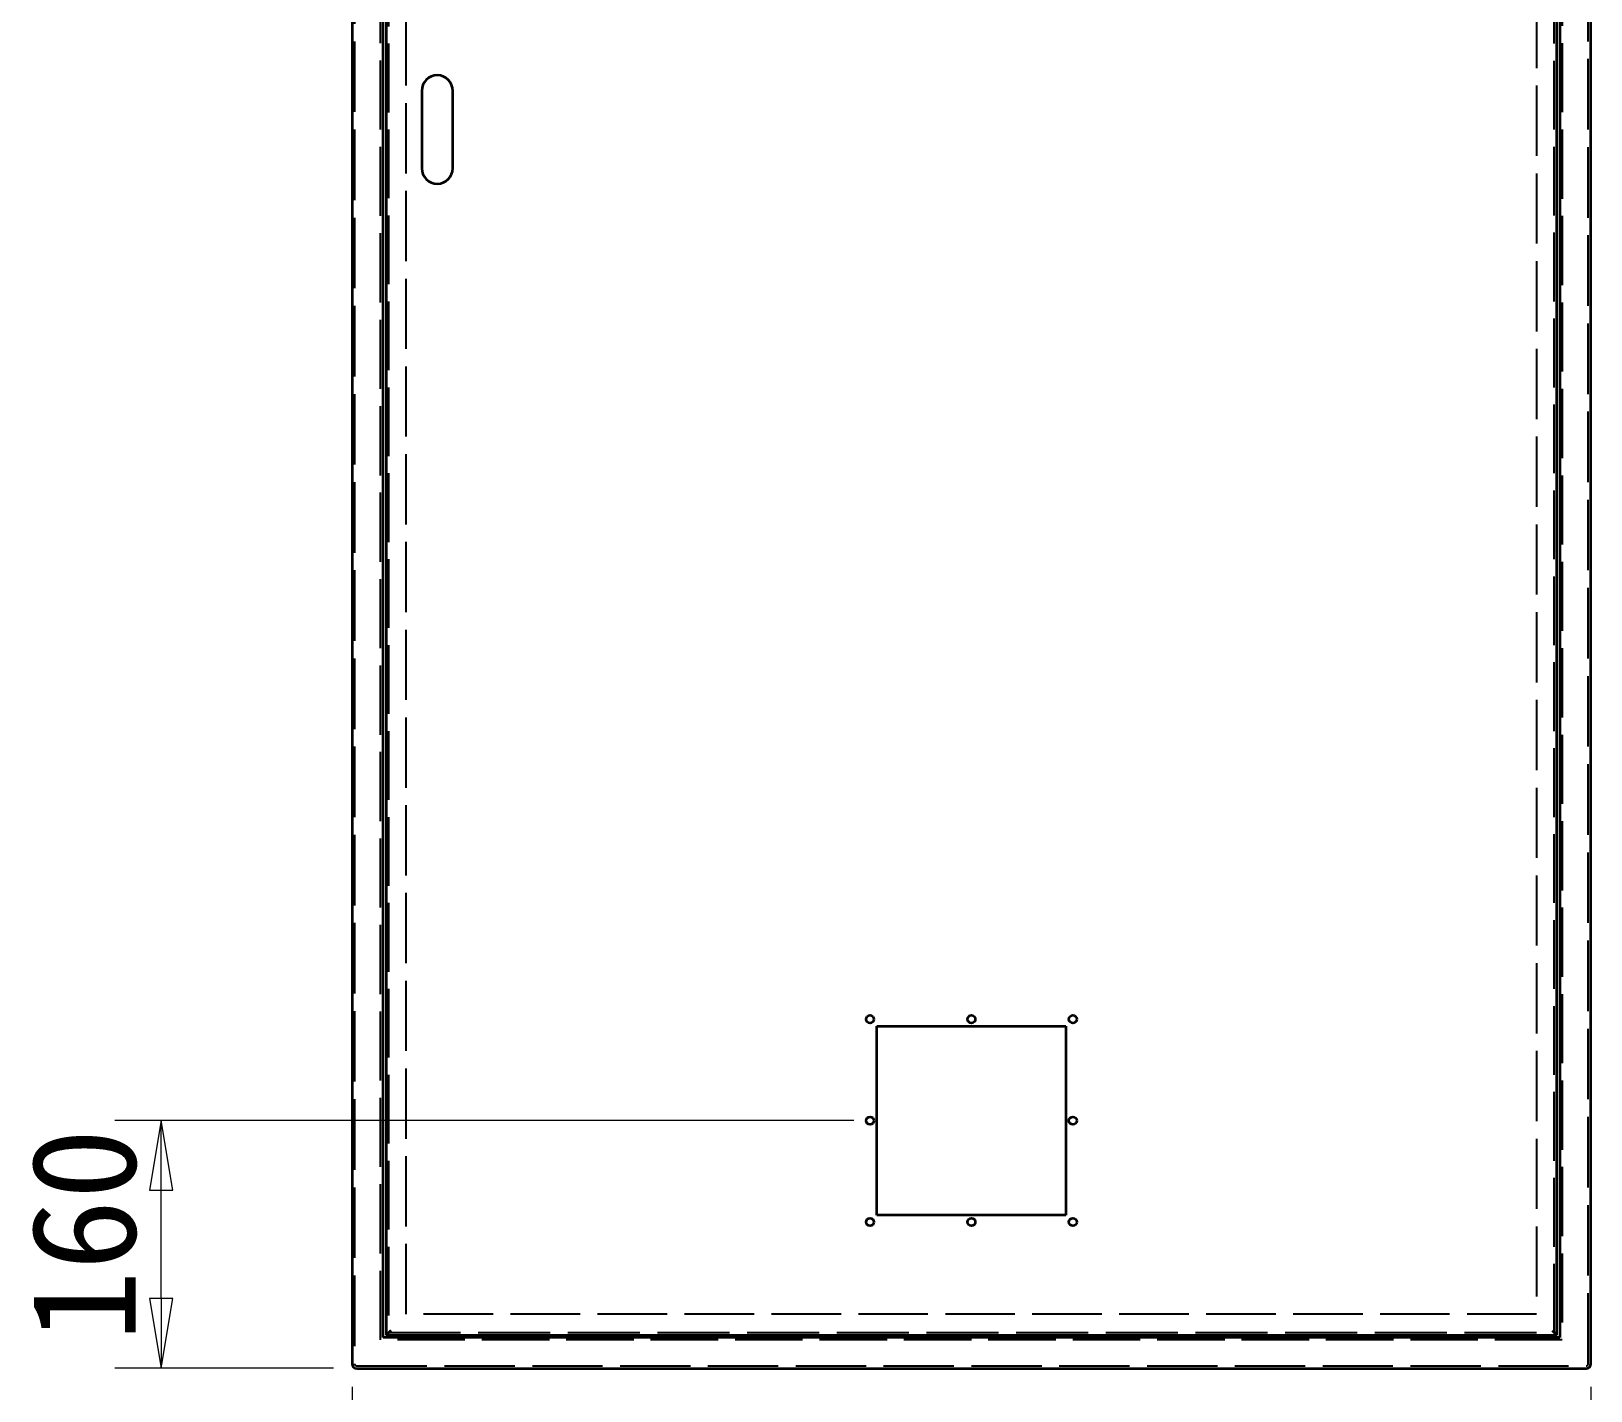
# Model space of a CAD drawing. Header units: millimetres. Extents: x 150 to 4305, y 150 to 3000.
# Drawn here: x 1000 to 2007, y 719 to 1597 of the extents above; entities that cross this region are included whole.
import ezdxf

# ---------------------------------------------------------------- set-up
doc = ezdxf.new("R2010")
doc.units = ezdxf.units.MM
doc.header["$LTSCALE"] = 15
doc.linetypes.add('DASHED', pattern=[0.2067, 0.1654, -0.0413])
for name, color, linetype, lineweight in [('可見 (ISO)', 7, 'Continuous', 35), ('標註 (ISO)', 7, 'Continuous', 18), ('隱藏 (ISO)', 7, 'DASHED', 25)]:
    doc.layers.add(name, color=color, linetype=linetype, lineweight=lineweight)
doc.styles.add('註記文字 (JIS)', font='kaiu.ttf')
doc.dimstyles.new('預設 (JIS)', dxfattribs={"dimscale": 15, "dimtxt": 4.5, "dimasz": 3, "dimexe": 2, "dimexo": 1, "dimgap": 0.8, "dimtad": 1, "dimrnd": 1e-08, "dimdsep": 46, "dimtxsty": '註記文字 (JIS)', "dimblk": 'Filled-1', "dimcen": 0.09, "dimdle": 10, "dimclrd": 256, "dimclre": 256, "dimclrt": 256, "dimadec": 0, "dimazin": 2, "dimtfac": 0.555556, "dimtmove": 0, "dimatfit": 3, "dimfxl": 1, "dimtolj": 1, "dimtzin": 0, "dimlwd": -1, "dimlwe": -1, "dimarcsym": 0})

# ---------------------------------------------------------------- blocks, each defined once
blk = doc.blocks.new('Filled-1')
at = {"color": 0}
for p, q in [((0, 0), (-1, 0.167)), ((-1, 0.167), (-1, -0.167)), ((-1, 0), (0, 0)), ((-1, -0.167), (0, 0))]:
    blk.add_line(p, q, dxfattribs=at)
at = {"color": 0, "flags": 128}
blk.add_lwpolyline([(-1, -0.167), (0, 0), (-1, 0.167), (-1, -0.167)], dxfattribs=at)
at = {"color": 0}
blk.add_solid([(-1, -0.167), (0, 0), (-1, 0.167), (-1, -0.167)], dxfattribs=at)
blk = doc.blocks.new('*D15')
at = {"layer": 'Defpoints', "color": 0}
for p in [(1207.4, 736.4), (2007.4, 736.4), (2007.4, 586.4)]:
    blk.add_point(p, dxfattribs=at)
at = {"layer": '標註 (ISO)'}
for p, q in [((1207.4, 721.4), (1207.4, 556.4)), ((2007.4, 721.4), (2007.4, 556.4)), ((1252.4, 586.4), (1962.4, 586.4))]:
    blk.add_line(p, q, dxfattribs=at)
at = {"layer": '標註 (ISO)', "xscale": 45, "yscale": 45, "zscale": 45, "rotation": 180}
blk.add_blockref('Filled-1', (1207.4, 586.4), dxfattribs=at)
at = {"layer": '標註 (ISO)', "xscale": 45, "yscale": 45, "zscale": 45}
blk.add_blockref('Filled-1', (2007.4, 586.4), dxfattribs=at)
at = {"layer": '標註 (ISO)', "insert": (1541.7, 670.3), "char_height": 67.5, "attachment_point": 1, "style": '註記文字 (JIS)'}
blk.add_mtext('\\A1;800', dxfattribs=at)
blk = doc.blocks.new('*D19')
at = {"layer": 'Defpoints', "color": 0}
for p in [(1084.1, 893.4), (1546.4, 893.4), (1210.4, 733.4)]:
    blk.add_point(p, dxfattribs=at)
at = {"layer": '標註 (ISO)'}
for p, q in [((1531.4, 893.4), (1054.1, 893.4)), ((1084.1, 778.4), (1084.1, 848.4)), ((1195.4, 733.4), (1054.1, 733.4))]:
    blk.add_line(p, q, dxfattribs=at)
at = {"layer": '標註 (ISO)', "xscale": 45, "yscale": 45, "zscale": 45}
for p, rotation in [((1084.1, 893.4), 90), ((1084.1, 733.4), 270)]:
    blk.add_blockref('Filled-1', p, dxfattribs=dict(at, rotation=rotation))
at = {"layer": '標註 (ISO)', "insert": (1000.1, 750.6), "char_height": 67.5, "attachment_point": 1, "rotation": 90, "style": '註記文字 (JIS)'}
blk.add_mtext('\\A1;160', dxfattribs=at)

msp = doc.modelspace()

# ---------------------------------------------------------------- linework, layer by layer
at = {"layer": '可見 (ISO)'}
for p, q in [((1207.363, 2330.356), (1207.363, 736.356)), ((2007.363, 736.356), (2007.363, 2330.356)), ((1227.363, 753.356), (1227.363, 2313.356)), ((1229.363, 2311.856), (1229.363, 754.856)), ((1985.363, 754.856), (1985.363, 2311.856)), ((1987.363, 2313.356), (1987.363, 753.356)), ((1252.363, 1558.356), (1252.363, 1508.356)), ((1272.363, 1508.356), (1272.363, 1558.356)), ((1546.363, 954.356), (1668.363, 954.356)), ((1546.363, 832.356), (1546.363, 954.356)), ((1668.363, 954.356), (1668.363, 832.356)), ((1668.363, 832.356), (1546.363, 832.356)), ((1232.363, 757.856), (1229.363, 754.856)), ((1982.363, 757.856), (1985.363, 754.856)), ((1987.363, 753.356), (1227.363, 753.356)), ((1229.363, 754.856), (1985.363, 754.856)), ((1210.363, 733.356), (2004.363, 733.356))]:
    msp.add_line(p, q, dxfattribs=at)
for centre in [(1541.863, 958.856), (1607.363, 958.856), (1672.863, 958.856), (1541.863, 893.356), (1672.863, 893.356), (1541.863, 827.856), (1607.363, 827.856), (1672.863, 827.856)]:
    msp.add_circle(centre, 2.5, dxfattribs=at)
for centre, radius, start, end in [((1262.363, 1558.356), 10, 0, 180), ((1262.363, 1508.356), 10, 180, 0), ((1210.363, 736.356), 3, 180, 270), ((2004.363, 736.356), 3, 270, 0)]:
    msp.add_arc(centre, radius, start, end, dxfattribs=at)
at = {"layer": '隱藏 (ISO)', "ltscale": 18.361094}
for p, q in [((1208.963, 2330.356), (1208.963, 736.356)), ((2005.763, 736.356), (2005.763, 2330.356))]:
    msp.add_line(p, q, dxfattribs=at)
at = {"layer": '隱藏 (ISO)', "ltscale": 18.006311}
for p, q in [((1225.763, 751.756), (1225.763, 2314.956)), ((1988.963, 2314.956), (1988.963, 751.756))]:
    msp.add_line(p, q, dxfattribs=at)
at = {"layer": '隱藏 (ISO)', "ltscale": 17.898035}
for p, q in [((1230.963, 2310.256), (1230.963, 756.456)), ((1983.763, 756.456), (1983.763, 2310.256))]:
    msp.add_line(p, q, dxfattribs=at)
at = {"layer": '隱藏 (ISO)', "ltscale": 18.276623}
for p, q in [((1242.363, 768.356), (1242.363, 2298.356)), ((1972.363, 2298.356), (1972.363, 768.356))]:
    msp.add_line(p, q, dxfattribs=at)
at = {"layer": '隱藏 (ISO)', "ltscale": 18.111223}
msp.add_line((1972.363, 768.356), (1242.363, 768.356), dxfattribs=at)
at = {"layer": '隱藏 (ISO)', "ltscale": 18.676888}
msp.add_line((1230.963, 756.456), (1983.763, 756.456), dxfattribs=at)
at = {"layer": '隱藏 (ISO)', "ltscale": 17.582418}
msp.add_line((1988.963, 751.756), (1225.763, 751.756), dxfattribs=at)
at = {"layer": '隱藏 (ISO)', "ltscale": 18.291981}
msp.add_line((1210.363, 734.956), (2004.363, 734.956), dxfattribs=at)
at = {"layer": '隱藏 (ISO)', "ltscale": 0.279143}
for centre, start, end in [((1210.363, 736.356), 180, 270), ((2004.363, 736.356), 270, 0)]:
    msp.add_arc(centre, 1.4, start, end, dxfattribs=at)

# ---------------------------------------------------------------- dimensions: what is measured, and where the dimension line sits
at = {"layer": '標註 (ISO)'}
for base, p1, p2, angle, picture, middle in [((1084.107, 893.356), (1210.363, 733.356), (1546.363, 893.356), 270, '*D19', (1084.107, 813.856)), ((2007.363, 586.356), (1207.363, 736.356), (2007.363, 736.356), 180, '*D15', (1607.363, 586.356))]:
    dim = msp.add_linear_dim(base=base, p1=p1, p2=p2, angle=angle, dimstyle='預設 (JIS)', override={"dimdec": 2, "dimtp": 0, "dimtm": 0, "dimtdec": 2, "dimtofl": 0, "dimatfit": 1}, dxfattribs=at)
    dim.commit()
    dim.dimension.update_dxf_attribs({"geometry": picture, "text_midpoint": middle, "dimtype": 160})

doc.saveas('drawing.dxf')
